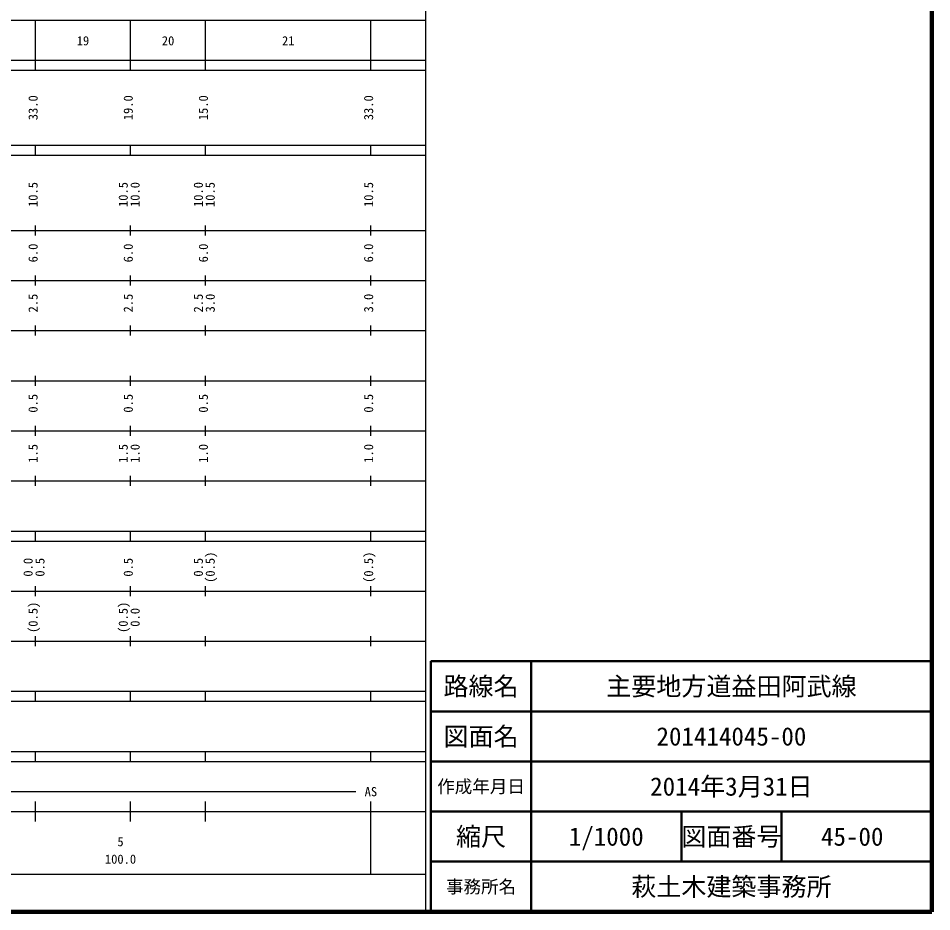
# Model space of a CAD drawing. Units: millimetres on the paper, enlarged 1000 times. Extents: x 40000 to 680000, y 20000 to 380000.
# Drawn here: x 497584 to 680000, y 20000 to 198357 of the extents above; entities that cross this region are included whole.
import ezdxf
from ezdxf.enums import TextEntityAlignment as Align

# ---------------------------------------------------------------- set-up
doc = ezdxf.new("R2010")
doc.units = ezdxf.units.MM
doc.header["$LTSCALE"] = 1000
for name, color, linetype, lineweight in [('M-TTL', 2, 'Continuous', 140), ('M-TTL-BAND', 7, 'Continuous', 25), ('M-TTL-FRAM', 2, 'Continuous', 50), ('M-TTL-LINE', 7, 'Continuous', 50), ('M-TTL-TXT', 7, 'Continuous', 13)]:
    doc.layers.add(name, color=color, linetype=linetype, lineweight=lineweight)
doc.styles.add('ＭＳ ゴシック', font='')
doc.styles.get('ＭＳ ゴシック').set_extended_font_data('MS Gothic')

msp = doc.modelspace()

# ---------------------------------------------------------------- linework, layer by layer
at = {"layer": 'M-TTL'}
for p, q in [((680000, 20000), (680000, 380000)), ((40000, 20000), (680000, 20000))]:
    msp.add_line(p, q, dxfattribs=at)
at = {"layer": 'M-TTL-BAND'}
for p, q in [((579000, 20000), (579000, 370000)), ((68000, 198000), (579000, 198000)), ((501000, 188000), (501000, 198000)), ((520000, 188000), (520000, 198000)), ((535000, 188000), (535000, 198000)), ((568000, 188000), (568000, 198000)), ((40000, 190000), (579000, 190000)), ((40000, 188000), (579000, 188000)), ((40000, 173000), (579000, 173000)), ((501000, 171000), (501000, 173000)), ((520000, 171000), (520000, 173000)), ((535000, 171000), (535000, 173000)), ((568000, 171000), (568000, 173000)), ((40000, 171000), (579000, 171000)), ((501000, 155000), (501000, 157000)), ((520000, 155000), (520000, 157000)), ((535000, 155000), (535000, 157000)), ((568000, 155000), (568000, 157000)), ((40000, 156000), (579000, 156000)), ((46000, 146000), (579000, 146000)), ((501000, 145000), (501000, 147000)), ((520000, 145000), (520000, 147000)), ((535000, 145000), (535000, 147000)), ((568000, 145000), (568000, 147000)), ((501000, 135000), (501000, 137000)), ((520000, 135000), (520000, 137000)), ((535000, 135000), (535000, 137000)), ((568000, 135000), (568000, 137000)), ((52000, 136000), (579000, 136000)), ((46000, 126000), (579000, 126000)), ((501000, 125000), (501000, 127000)), ((520000, 125000), (520000, 127000)), ((535000, 125000), (535000, 127000)), ((568000, 125000), (568000, 127000)), ((501000, 115000), (501000, 117000)), ((520000, 115000), (520000, 117000)), ((535000, 115000), (535000, 117000)), ((568000, 115000), (568000, 117000)), ((52000, 116000), (579000, 116000)), ((46000, 106000), (579000, 106000)), ((501000, 105000), (501000, 107000)), ((520000, 105000), (520000, 107000)), ((535000, 105000), (535000, 107000)), ((568000, 105000), (568000, 107000)), ((40000, 96000), (579000, 96000)), ((501000, 94000), (501000, 96000)), ((520000, 94000), (520000, 96000)), ((535000, 94000), (535000, 96000)), ((568000, 94000), (568000, 96000)), ((40000, 94000), (579000, 94000)), ((49000, 84000), (579000, 84000)), ((501000, 83000), (501000, 85000)), ((520000, 83000), (520000, 85000)), ((535000, 83000), (535000, 85000)), ((568000, 83000), (568000, 85000)), ((501000, 73000), (501000, 75000)), ((520000, 73000), (520000, 75000)), ((535000, 73000), (535000, 75000)), ((568000, 73000), (568000, 75000)), ((40000, 74000), (579000, 74000)), ((40000, 64000), (579000, 64000)), ((501000, 62000), (501000, 64000)), ((520000, 62000), (520000, 64000)), ((535000, 62000), (535000, 64000)), ((568000, 62000), (568000, 64000)), ((40000, 62000), (579000, 62000)), ((40000, 52000), (579000, 52000)), ((501000, 50000), (501000, 52000)), ((520000, 50000), (520000, 52000)), ((535000, 50000), (535000, 52000)), ((568000, 50000), (568000, 52000)), ((40000, 50000), (579000, 50000)), ((71000, 44000), (565000, 44000)), ((501000, 38000), (501000, 42000)), ((520000, 38000), (520000, 42000)), ((535000, 38000), (535000, 42000)), ((568000, 27500), (568000, 42000)), ((40000, 40000), (579000, 40000)), ((68000, 27500), (579000, 27500))]:
    msp.add_line(p, q, dxfattribs=at)
at = {"layer": 'M-TTL-FRAM'}
for p, q in [((680000, 70000), (580000, 70000)), ((580000, 70000), (580000, 20000))]:
    msp.add_line(p, q, dxfattribs=at)
at = {"layer": 'M-TTL-LINE'}
for p, q in [((600000, 70000), (600000, 20000)), ((680000, 60000), (580000, 60000)), ((680000, 50000), (580000, 50000)), ((680000, 40000), (580000, 40000)), ((630000, 40000), (630000, 30000)), ((650000, 40000), (650000, 30000)), ((680000, 30000), (580000, 30000))]:
    msp.add_line(p, q, dxfattribs=at)

# ---------------------------------------------------------------- texts
at = {"layer": 'M-TTL-BAND', "style": 'ＭＳ ゴシック'}
for s, p in [('19', (510500, 192405)), ('20', (527500, 192405)), ('21', (551500, 192405)), ('AS', (568000, 42500)), ('5', (518000, 32523)), ('100.0', (518000, 29033))]:
    msp.add_text(s, height=1833, dxfattribs=at).set_placement(p, align=Align.BOTTOM_CENTER)
for s, p in [('33.0', (502000, 180500)), ('19.0', (521000, 180500)), ('15.0', (536000, 180500)), ('33.0', (569000, 180500)), ('10.5', (502000, 163174)), ('10.5', (520000, 163174)), ('10.0', (522370, 163174)), ('10.0', (535000, 163174)), ('10.5', (537370, 163174)), ('10.5', (569000, 163174)), ('6.0', (502000, 151500)), ('6.0', (521000, 151500)), ('6.0', (536000, 151500)), ('6.0', (569000, 151500)), ('2.5', (502000, 141500)), ('2.5', (521000, 141500)), ('2.5', (535000, 141500)), ('3.0', (537370, 141500)), ('3.0', (569000, 141500)), ('0.5', (502000, 121500)), ('0.5', (521000, 121500)), ('0.5', (536000, 121500)), ('0.5', (569000, 121500)), ('1.5', (502000, 111500)), ('1.5', (520000, 111500)), ('1.0', (522370, 111500)), ('1.0', (536000, 111500)), ('1.0', (569000, 111500)), ('(0.5)', (537370, 88764)), ('(0.5)', (569000, 88764)), ('0.0', (501000, 88764)), ('0.5', (503370, 88764)), ('0.5', (521000, 88764)), ('0.5', (535000, 88764)), ('(0.5)', (502000, 78764)), ('(0.5)', (520000, 78764)), ('0.0', (522370, 78764))]:
    msp.add_text(s, height=1833, rotation=90, dxfattribs=at).set_placement(p, align=Align.BOTTOM_CENTER)
at = {"layer": 'M-TTL-TXT', "style": 'ＭＳ ゴシック'}
for s, height, p in [('路線名', 3666, (590000, 65000)), ('路線名', 3666, (590000, 65000)), ('主要地方道益田阿武線', 3666, (640000, 65000)), ('図面名', 3666, (590000, 55000)), ('図面名', 3666, (590000, 55000)), ('201414045-00', 3666, (640000, 55000)), ('作成年月日', 2566, (590000, 45000)), ('作成年月日', 2566, (590000, 45000)), ('2014年3月31日', 3666, (640000, 45000)), ('縮尺', 3666, (590000, 35000)), ('縮尺', 3666, (590000, 35000)), ('1/1000', 3666, (615000, 35000)), ('図面番号', 3666, (640000, 35000)), ('図面番号', 3666, (640000, 35000)), ('45-00', 3666, (664125, 35000)), ('萩土木建築事務所', 3666, (640000, 25000)), ('事務所名', 2566, (590000, 25000)), ('事務所名', 2566, (590000, 25000))]:
    msp.add_text(s, height=height, dxfattribs=at).set_placement(p, align=Align.MIDDLE_CENTER)

doc.saveas('drawing.dxf')
